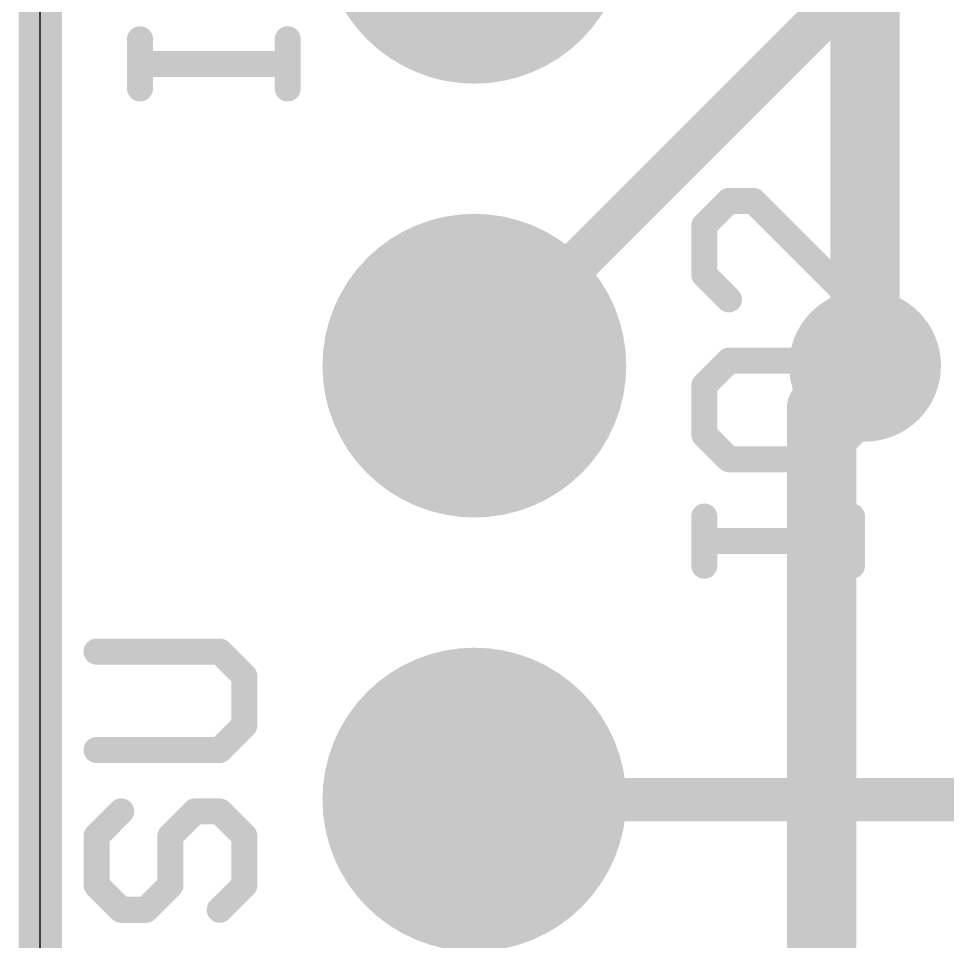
# Model space of a CAD drawing. Extents: x -0.1 to 17.9, y -0.1 to 29.2.
# Drawn here: x -0.13 to 5.31, y 6.79 to 12.19 of the extents above; entities that cross this region are included whole.
import ezdxf

# ---------------------------------------------------------------- set-up
doc = ezdxf.new("R2010")
doc.units = 0
for name, color, linetype in [('1', 12, 'CONTINUOUS'), ('16', 132, 'CONTINUOUS'), ('17', 110, 'CONTINUOUS'), ('18', 110, 'CONTINUOUS'), ('20', 53, 'CONTINUOUS'), ('21', 40, 'CONTINUOUS')]:
    doc.layers.add(name, color=color, linetype=linetype)

# ---------------------------------------------------------------- blocks, each defined once
blk = doc.blocks.new('ROUNDP')
at = {"const_width": 0.5}
blk.add_lwpolyline([(0, -0.25, 1), (0, 0.25, 1), (0, -0.25)], format="xyb", dxfattribs=at)
blk = doc.blocks.new('ROUNDV')
at = {"const_width": 0.5}
blk.add_lwpolyline([(0, -0.25, 1), (0, 0.25, 1), (0, -0.25)], format="xyb", dxfattribs=at)

msp = doc.modelspace()

# ---------------------------------------------------------------- linework, layer by layer
at = {"layer": '1'}
for points, const_width in [([(0, 27.94), (0, 0)], 0.254), ([(2.54, 10.16), (4.846, 12.466)], 0.254), ([(4.572, 9.906), (4.826, 10.16)], 0.4064), ([(4.572, 4.699), (4.572, 9.906)], 0.4064)]:
    msp.add_lwpolyline(points, dxfattribs=dict(at, const_width=const_width))
for points, const_width in [([(4.8978, 10.0882, 1), (4.7542, 10.2318)], 0.2032), ([(2.4951, 10.2049, 1), (2.5849, 10.1151)], 0.127), ([(4.6736, 9.906, 1), (4.4704, 9.906)], 0.2032), ([(4.5002, 9.9778, 1), (4.6438, 9.8342)], 0.2032)]:
    msp.add_lwpolyline(points, format="xyb", dxfattribs=dict(at, const_width=const_width))
at = {"layer": '16'}
for points, const_width in [([(0, 27.813), (0, 0)], 0.254), ([(4.826, 10.16), (4.826, 14.351)], 0.4064), ([(8.255, 7.62), (2.54, 7.62)], 0.254)]:
    msp.add_lwpolyline(points, dxfattribs=dict(at, const_width=const_width))
for points, const_width in [([(4.7244, 10.16, 1), (4.9276, 10.16)], 0.2032), ([(2.54, 7.6835, 1), (2.54, 7.5565)], 0.127)]:
    msp.add_lwpolyline(points, format="xyb", dxfattribs=dict(at, const_width=const_width))
at = {"layer": '20'}
msp.add_line((0, 0), (0, 26.035), dxfattribs=at)
at = {"layer": '21', "const_width": 0.1524}
for points in [[(0.5835, 11.7828), (0.5835, 12.071)], [(1.4478, 11.7828), (1.4478, 12.071)], [(1.4478, 11.9269), (0.5835, 11.9269)], [(4.0295, 11.1243), (3.8855, 10.9802)], [(4.1736, 11.1243), (4.0295, 11.1243)], [(4.7498, 10.548), (4.1736, 11.1243)], [(4.7498, 11.1243), (4.7498, 10.548)], [(3.8855, 10.9802), (3.8855, 10.6921)], [(3.8855, 10.6921), (4.0295, 10.548)], [(4.0295, 10.1887), (3.8855, 10.0447)], [(4.6057, 10.1887), (4.0295, 10.1887)], [(4.7498, 10.0447), (4.6057, 10.1887)], [(3.8855, 10.0447), (3.8855, 9.7566)], [(4.7498, 9.7566), (4.7498, 10.0447)], [(3.8855, 9.7566), (4.0295, 9.6125)], [(4.6057, 9.6125), (4.7498, 9.7566)], [(4.0295, 9.6125), (4.6057, 9.6125)], [(3.8855, 8.9888), (3.8855, 9.277)], [(4.7498, 8.9888), (4.7498, 9.277)], [(4.7498, 9.1329), (3.8855, 9.1329)], [(1.0497, 8.4862), (0.3295, 8.4862)], [(1.1938, 8.3421), (1.0497, 8.4862)], [(1.1938, 8.054), (1.1938, 8.3421)], [(1.0497, 7.91), (1.1938, 8.054)], [(0.3295, 7.91), (1.0497, 7.91)], [(0.4735, 7.5507), (0.3295, 7.4066)], [(0.7616, 7.4066), (0.9057, 7.5507)], [(0.9057, 7.5507), (1.0497, 7.5507)], [(1.0497, 7.5507), (1.1938, 7.4066)], [(0.3295, 7.4066), (0.3295, 7.1185)], [(0.7616, 7.1185), (0.7616, 7.4066)], [(1.1938, 7.4066), (1.1938, 7.1185)], [(0.3295, 7.1185), (0.4735, 6.9744)], [(0.6176, 6.9744), (0.7616, 7.1185)], [(1.1938, 7.1185), (1.0497, 6.9744)], [(0.4735, 6.9744), (0.6176, 6.9744)]]:
    msp.add_lwpolyline(points, dxfattribs=at)
at = {"layer": '21', "const_width": 0.0762}
for points in [[(0.6216, 12.071, 1), (0.5454, 12.071)], [(1.4859, 12.071, 1), (1.4097, 12.071)], [(0.5835, 11.965, 1), (0.5835, 11.8888)], [(1.4478, 11.8888, 1), (1.4478, 11.965)], [(0.5454, 11.7828, 1), (0.6216, 11.7828)], [(1.4097, 11.7828, 1), (1.4859, 11.7828)], [(4.0295, 11.1624, 1), (4.0295, 11.0862)], [(4.0565, 11.0973, 1), (4.0026, 11.1512)], [(4.2005, 11.1512, 1), (4.1466, 11.0973)], [(4.1736, 11.0862, 1), (4.1736, 11.1624)], [(4.7879, 11.1243, 1), (4.7117, 11.1243)], [(3.9236, 10.9802, 1), (3.8474, 10.9802)], [(3.8585, 11.0071, 1), (3.9124, 10.9533)], [(3.9124, 10.719, 1), (3.8585, 10.6652)], [(3.8474, 10.6921, 1), (3.9236, 10.6921)], [(4.0026, 10.5211, 1), (4.0565, 10.575)], [(4.7229, 10.5211, 1), (4.7767, 10.575)], [(4.7117, 10.548, 1), (4.7879, 10.548)], [(4.0295, 10.2268, 1), (4.0295, 10.1506)], [(4.0565, 10.1618, 1), (4.0026, 10.2157)], [(4.6327, 10.2157, 1), (4.5788, 10.1618)], [(4.6057, 10.1506, 1), (4.6057, 10.2268)], [(3.8585, 10.0716, 1), (3.9124, 10.0177)], [(3.9236, 10.0447, 1), (3.8474, 10.0447)], [(4.7879, 10.0447, 1), (4.7117, 10.0447)], [(4.7229, 10.0177, 1), (4.7767, 10.0716)], [(3.9124, 9.7835, 1), (3.8585, 9.7296)], [(3.8474, 9.7566, 1), (3.9236, 9.7566)], [(4.7117, 9.7566, 1), (4.7879, 9.7566)], [(4.7767, 9.7296, 1), (4.7229, 9.7835)], [(4.0295, 9.6506, 1), (4.0295, 9.5744)], [(4.0026, 9.5856, 1), (4.0565, 9.6395)], [(4.5788, 9.6395, 1), (4.6327, 9.5856)], [(4.6057, 9.5744, 1), (4.6057, 9.6506)], [(3.9236, 9.277, 1), (3.8474, 9.277)], [(4.7879, 9.277, 1), (4.7117, 9.277)], [(3.8855, 9.171, 1), (3.8855, 9.0948)], [(4.7498, 9.0948, 1), (4.7498, 9.171)], [(3.8474, 8.9888, 1), (3.9236, 8.9888)], [(4.7117, 8.9888, 1), (4.7879, 8.9888)], [(0.3295, 8.5243, 1), (0.3295, 8.4481)], [(1.0767, 8.5131, 1), (1.0228, 8.4592)], [(1.0497, 8.4481, 1), (1.0497, 8.5243)], [(1.2319, 8.3421, 1), (1.1557, 8.3421)], [(1.1669, 8.3152, 1), (1.2207, 8.3691)], [(1.2207, 8.0271, 1), (1.1669, 8.081)], [(1.1557, 8.054, 1), (1.2319, 8.054)], [(0.3295, 7.9481, 1), (0.3295, 7.8719)], [(1.0228, 7.9369, 1), (1.0767, 7.883)], [(1.0497, 7.8719, 1), (1.0497, 7.9481)], [(0.5005, 7.5237, 1), (0.4466, 7.5776)], [(0.9057, 7.5888, 1), (0.9057, 7.5126)], [(0.9326, 7.5237, 1), (0.8787, 7.5776)], [(1.0767, 7.5776, 1), (1.0228, 7.5237)], [(1.0497, 7.5126, 1), (1.0497, 7.5888)], [(0.3025, 7.4336, 1), (0.3564, 7.3797)], [(0.3676, 7.4066, 1), (0.2914, 7.4066)], [(0.7997, 7.4066, 1), (0.7235, 7.4066)], [(0.7347, 7.4336, 1), (0.7886, 7.3797)], [(1.2319, 7.4066, 1), (1.1557, 7.4066)], [(1.1669, 7.3797, 1), (1.2207, 7.4336)], [(0.3564, 7.1454, 1), (0.3025, 7.0916)], [(0.7886, 7.0916, 1), (0.7347, 7.1454)], [(1.2207, 7.0916, 1), (1.1669, 7.1454)], [(0.2914, 7.1185, 1), (0.3676, 7.1185)], [(0.7235, 7.1185, 1), (0.7997, 7.1185)], [(1.1557, 7.1185, 1), (1.2319, 7.1185)], [(0.4735, 7.0125, 1), (0.4735, 6.9363)], [(0.4466, 6.9475, 1), (0.5005, 7.0014)], [(0.5906, 7.0014, 1), (0.6445, 6.9475)], [(0.6176, 6.9363, 1), (0.6176, 7.0125)], [(1.0228, 7.0014, 1), (1.0767, 6.9475)]]:
    msp.add_lwpolyline(points, format="xyb", dxfattribs=at)

# ---------------------------------------------------------------- block references
at = {"layer": '17', "xscale": 1.778, "yscale": 1.778}
for p in [(2.54, 12.7), (2.54, 12.7), (2.54, 10.16), (2.54, 10.16), (2.54, 7.62), (2.54, 7.62)]:
    msp.add_blockref('ROUNDP', p, dxfattribs=at)
at = {"layer": '18', "xscale": 0.889, "yscale": 0.889}
msp.add_blockref('ROUNDV', (4.826, 10.16), dxfattribs=at)
msp.add_blockref('ROUNDV', (4.826, 10.16), dxfattribs=at)

doc.saveas('drawing.dxf')
